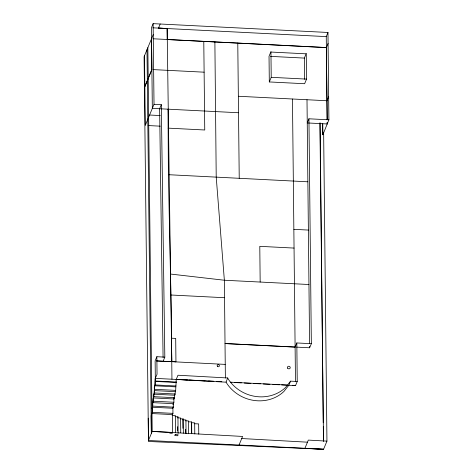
<?xml version="1.0" encoding="UTF-8"?>
<svg xmlns="http://www.w3.org/2000/svg" width="473" height="473" viewBox="0 0 473 473"><rect width="100%" height="100%" fill="white"/><g stroke="black" fill="none" stroke-linecap="round" stroke-linejoin="round"><path stroke-width="0.71" d="M322.746 123.902L322.858 134.752L328.906 119.805L327.972 32.471L153.128 23.65L151.431 27.741L151.88 69.537L144.862 86.559L151.916 69.537M153.128 23.65L153.246 34.612L144.094 56.707L148.457 441.469L323.573 449.261M160.199 24.005L158.485 28.149L167.164 28.51L158.508 28.096M153.246 34.612L154.021 104.297L145.276 125.404L144.502 55.725M154.021 104.297L161.317 104.663L159.626 108.755L163.079 357.529M203.78 41.399L204.75 129.992L168.134 128.136M269.308 81.941L271.218 77.318L270.946 51.681L269.031 56.305L269.308 81.941L304.63 83.727L306.545 79.103L306.268 53.467L304.358 58.09L304.582 79.328M161.317 104.663L164.823 357.133L156.847 356.701L155.132 360.846L155.315 378.37M156.581 360.923L163.108 361.271L164.823 357.133M213.843 381.333L155.292 378.376C155.162 384.537 154.068 390.515 153.885 396.664C151.455 400.211 154.003 405.03 151.957 408.453M156.847 356.701L157.036 374.232L155.114 378.802L155.179 384.945L154.299 387.074L154.364 392.957L153.329 395.452L153.394 401.21L152.336 403.759L152.424 412.332L151.922 413.55L172.444 414.59L172.952 413.367L172.881 406.881M148.232 418.179L148.445 440.493L323.597 449.22M171.764 361.685L171.261 312.493L168.4 174.691L168.021 109.18M152.519 412.332L151.147 415.643L151.342 433.51L146.985 49.724M148.445 440.493L152.205 431.423L147.848 47.637M155.144 381.415L176.086 382.474L176.234 379.435L177.978 375.231L227.726 377.974L228.282 379.133A36.693 33.524 22.5 0 0 285.556 387.488L290.564 381.149L297.233 381.486L296.825 342.955L311.346 343.694L308.94 118.794L328.906 119.805M292.462 99.052L295.471 381.268M176.122 382.042L175.672 390.379L174.661 395.233L153.855 394.18M175.028 394.003L174.017 398.981L153.358 397.941M174.407 397.704L173.881 398.976L173.916 402.245L172.858 404.799M173.319 403.682L173.36 407.152L172.893 408.264L152.371 407.229M171.947 379.216L171.51 338.201L175.702 338.414L175.95 361.898L171.758 361.325L167.14 28.563L167.259 39.549L326.376 47.596L328.091 43.457M307.001 99.738L309.579 343.404M170.12 432.328L169.772 433.179L172.284 433.303L172.633 432.452L172.426 413.13M175.004 416.672L177.937 416.819L177.517 417.83L180.591 417.984L180.745 432.7M182.927 428.319L182.838 419.776L183.193 418.93L180.26 418.782M308.94 118.794L307.225 122.939L327.192 123.95L327.174 122.501M188.833 421.815L191.63 421.957L191.323 422.702L194.669 422.874L194.787 433.907M326.944 100.796L328.658 96.658M225.237 364.393L156.581 360.917M322.858 134.752L323.65 132.836L326.944 441.126L323.55 449.32L304.931 448.292L308.325 440.091L326.944 441.126M307.852 181.798L168.4 174.691M227.726 377.974L225.988 382.178L176.234 379.435M239.048 445.01L242.596 436.443L152.205 431.423L172.633 432.452M295.128 347.046L225.012 343.552L295.111 347.099L296.825 342.955M290.564 381.149L288.849 385.294L295.519 385.631L297.233 381.486M311.346 343.694L309.626 347.832L309.632 346.307M327.145 119.61L326.258 36.61L327.972 32.471M288.914 385.134L283.906 391.467A36.693 33.524 22.5 0 1 226.632 383.118L226.076 381.953M287.135 385.046L230.487 382.178M194.32 423.719L198.654 423.914L198.772 434.137M163.108 361.271L171.788 361.632M152.85 27.812L326.258 36.61M152.98 38.774L326.536 47.554M270.798 52.042L306.12 53.827M270.503 56.376L304.358 58.09M153.382 69.614L204.135 72.18M271.218 77.318L306.545 79.103M238.345 96.261L326.967 100.743M238.522 112.745L152.33 108.382L151.549 38.703M149.58 115.022L160.282 115.566M148.132 125.552L160.258 126.167M293.875 229.334L308.396 230.067M294.076 248.077L259.789 246.338L260.168 282.05M308.975 284.515L224.362 280.235L170.848 274.086M170.895 295.004L224.545 297.718M296.583 347.123L309.649 347.779M176.222 379.376L179.166 379.523M180.639 379.594L187.255 379.931M189.466 380.044L196.821 380.416M199.027 380.529L204.91 380.824M208.587 381.013L213.737 381.273M216.74 381.48L221.807 381.735M230.404 382.332L231.865 382.409M234.797 382.556L241.384 382.882M244.31 383.029L250.897 383.361M253.83 383.508L260.416 383.834M263.343 383.981L269.935 384.313M272.862 384.46L279.448 384.786M281.648 384.898L287.501 385.188M155.321 380.99L176.263 382.048M155.179 384.945L175.986 385.998M154.831 385.797L175.631 386.849M154.866 389.326L175.672 390.379M154.34 390.603L175.14 391.656M154.364 392.957L175.164 394.009M153.885 396.664L174.549 397.71M153.394 401.21L173.916 402.245M152.797 402.641L173.692 403.7M152.832 406.112L173.36 407.152M152.424 412.332L172.952 413.367M172.095 415.442L175.442 415.607L175.625 432.683M182.838 419.776L185.913 419.935L186.055 433.451M185.558 420.781L188.491 420.935L188.626 433.741M241.733 438.53L307.462 442.184M292.71 385.282L295.519 385.631M326.4 47.542L327.168 119.557M327.198 122.448L327.215 123.896M320.109 122.945L323.254 422.779M323.296 426.469L323.455 441.232M319.896 122.956L323.502 441.102M237.777 43.061L239.226 178.274M225.379 377.998L224.362 280.235L216.214 177.085L214.878 41.908M191.63 421.957L191.754 433.729M191.329 423.436L191.441 433.735M185.647 429.324L185.694 433.593M183.193 418.93L183.341 433.162M177.937 416.819L178.108 433.303M177.612 426.658L177.659 431.069M174.005 397.74L174.017 398.981M322.669 123.896L322.722 134.746M175.193 434.592L174.774 435.598L177.706 435.745L178.126 434.74L175.193 434.592M217.32 366.161A1.129 1.035 20.5 0 0 219.259 366.273A1.129 1.035 20.5 0 0 218.295 364.648A1.129 1.035 20.5 0 0 217.32 366.161M287.655 368.183A1.413 1.295 20.5 0 0 290.073 368.225A1.413 1.295 20.5 0 0 288.778 366.238A1.413 1.295 20.5 0 0 287.655 368.183"/></g></svg>
